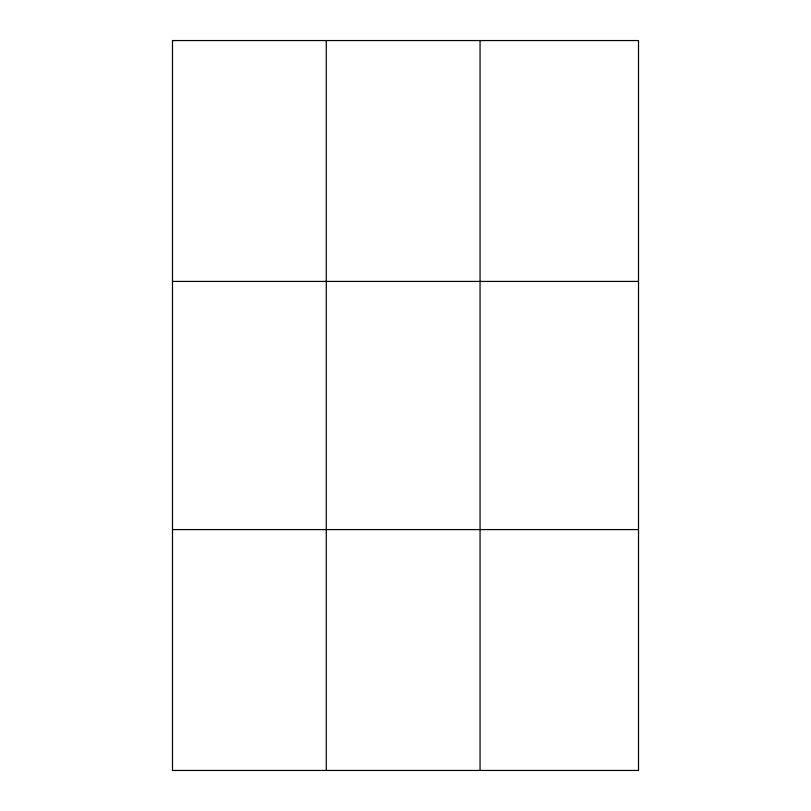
<?xml version="1.0" encoding="UTF-8"?>
<svg xmlns="http://www.w3.org/2000/svg" width="811" height="811" viewBox="0 0 811 811"><rect width="100%" height="100%" fill="white"/><g stroke="black" fill="none" stroke-linecap="round" stroke-linejoin="round"><path stroke-width="1.22" d="M326.275 40.55L326.275 770.45M480.061 40.55L480.061 770.45M172.49 281.417L638.51 281.417M172.49 529.583L638.51 529.583M638.51 758.984L638.51 770.45L172.49 770.45L172.49 40.55L638.51 40.55L638.51 758.984"/></g></svg>
